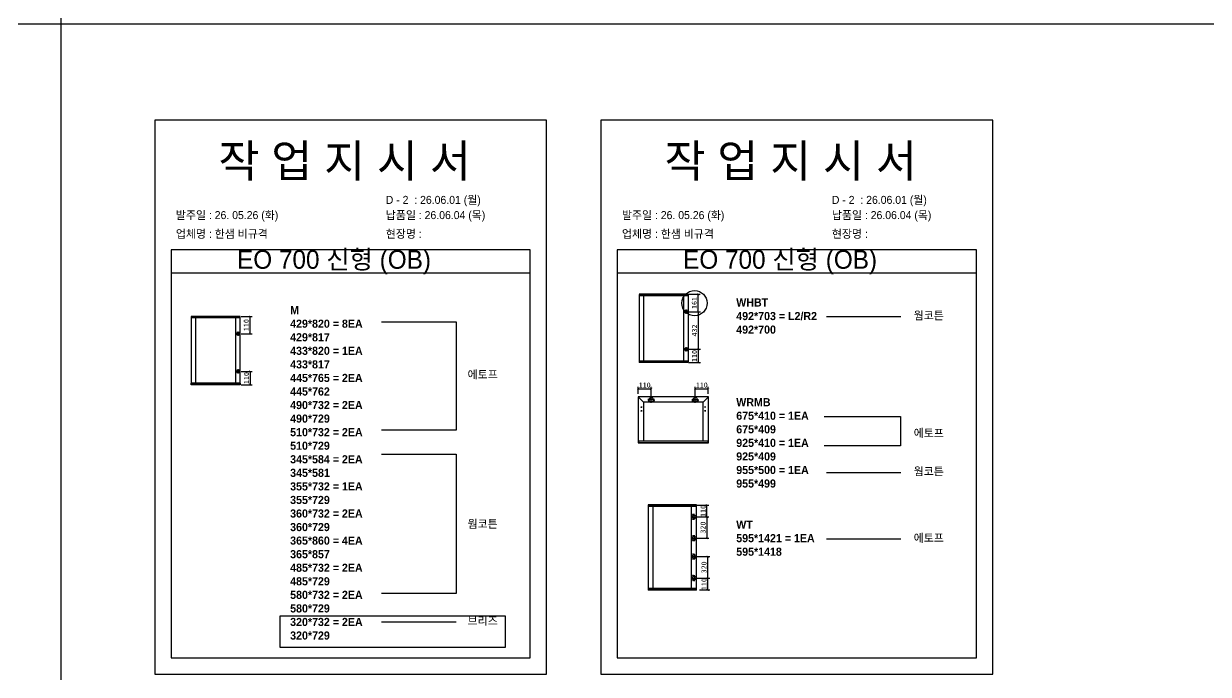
# Model space of a CAD drawing. Header units: millimetres. Extents: x -44117 to 256353, y -2095463 to 65325.
# Drawn here: x 110116 to 115930, y -968941 to -965747 of the extents above; entities that cross this region are included whole.
import ezdxf

# ---------------------------------------------------------------- set-up
doc = ezdxf.new("R2010")
doc.units = ezdxf.units.MM
doc.header["$LTSCALE"] = 10
doc.layers.add('Layer1', color=7, linetype='Continuous', lineweight=70)
doc.styles.add('MtX_Gulim', font='')
doc.styles.get('MtX_Gulim').set_extended_font_data('Gulim', bold=True)
doc.dimstyles.new('ISO-25', dxfattribs={"dimtxt": 2.5, "dimasz": 2.5, "dimexe": 1, "dimexo": 1, "dimtad": 1, "dimtxsty": 'Standard', "dimblk": 'ARCHTICK', "dimcen": 2.5, "dimadec": 0, "dimazin": 0, "dimtfac": 1, "dimtmove": 0, "dimatfit": 3, "dimfxl": 0, "dimarcsym": 0})

# ---------------------------------------------------------------- blocks, each defined once
blk = doc.blocks.new('_ArchTick')
at = {"color": 0, "linetype": 'ByBlock', "const_width": 0.15}
blk.add_lwpolyline([(-0.5, -0.5), (0.5, 0.5)], dxfattribs=at)
blk = doc.blocks.new('*D6592')
at = {"color": 0, "lineweight": -2}
for p, q in [((111183.8, -967183.5), (111237.2, -967183.5)), ((111227.2, -967268.7), (111227.2, -967183.5)), ((111183.8, -967268.7), (111237.2, -967268.7))]:
    blk.add_line(p, q, dxfattribs=at)
at = {"layer": 'Defpoints', "color": 0}
for p in [(111168.8, -967183.5), (111227.2, -967183.5), (111168.8, -967268.7)]:
    blk.add_point(p, dxfattribs=at)
at = {"color": 0, "lineweight": -2, "xscale": 10, "yscale": 10, "zscale": 10}
for p, rotation in [((111227.2, -967183.5), 90), ((111227.2, -967268.7), 270)]:
    blk.add_blockref('_ArchTick', p, dxfattribs=dict(at, rotation=rotation))
at = {"color": 0, "insert": (111208.5, -967226.1), "char_height": 25, "attachment_point": 5, "rotation": 90}
blk.add_mtext('110', dxfattribs=at)
blk = doc.blocks.new('*D6593')
at = {"color": 0, "lineweight": -2}
for p, q in [((111183.8, -967453.4), (111238.1, -967453.4)), ((111228.1, -967453.4), (111228.1, -967518.9)), ((111183.8, -967518.9), (111238.1, -967518.9))]:
    blk.add_line(p, q, dxfattribs=at)
at = {"layer": 'Defpoints', "color": 0}
for p in [(111168.8, -967453.4), (111168.8, -967518.9), (111228.1, -967518.9)]:
    blk.add_point(p, dxfattribs=at)
at = {"color": 0, "lineweight": -2, "xscale": 10, "yscale": 10, "zscale": 10}
for p, rotation in [((111228.1, -967453.4), 90), ((111228.1, -967518.9), 270)]:
    blk.add_blockref('_ArchTick', p, dxfattribs=dict(at, rotation=rotation))
at = {"color": 0, "insert": (111209.4, -967486.1), "char_height": 25, "attachment_point": 5, "rotation": 90}
blk.add_mtext('110', dxfattribs=at)
blk = doc.blocks.new('*D6594')
at = {"color": 0, "lineweight": -2}
for p, q in [((113131.8, -967564.1), (113131.8, -967529.5)), ((113131.8, -967539.5), (113196.3, -967539.5)), ((113196.3, -967576.8), (113196.3, -967529.5))]:
    blk.add_line(p, q, dxfattribs=at)
at = {"layer": 'Defpoints', "color": 0}
for p in [(113196.3, -967539.5), (113131.8, -967579.1), (113196.3, -967591.8)]:
    blk.add_point(p, dxfattribs=at)
at = {"color": 0, "lineweight": -2, "xscale": 10, "yscale": 10, "zscale": 10, "rotation": 180}
blk.add_blockref('_ArchTick', (113131.8, -967539.5), dxfattribs=at)
at = {"color": 0, "lineweight": -2, "xscale": 10, "yscale": 10, "zscale": 10}
blk.add_blockref('_ArchTick', (113196.3, -967539.5), dxfattribs=at)
at = {"color": 0, "insert": (113164.1, -967520.7), "char_height": 25, "attachment_point": 5}
blk.add_mtext('110', dxfattribs=at)
blk = doc.blocks.new('*D6595')
at = {"color": 0, "lineweight": -2}
for p, q in [((113411.9, -967576.8), (113411.9, -967529.5)), ((113411.9, -967539.5), (113476.4, -967539.5)), ((113476.4, -967564.1), (113476.4, -967529.5))]:
    blk.add_line(p, q, dxfattribs=at)
at = {"layer": 'Defpoints', "color": 0}
for p in [(113476.4, -967539.5), (113411.9, -967591.8), (113476.4, -967579.1)]:
    blk.add_point(p, dxfattribs=at)
at = {"color": 0, "lineweight": -2, "xscale": 10, "yscale": 10, "zscale": 10, "rotation": 180}
blk.add_blockref('_ArchTick', (113411.9, -967539.5), dxfattribs=at)
at = {"color": 0, "lineweight": -2, "xscale": 10, "yscale": 10, "zscale": 10}
blk.add_blockref('_ArchTick', (113476.4, -967539.5), dxfattribs=at)
at = {"color": 0, "insert": (113444.1, -967520.7), "char_height": 25, "attachment_point": 5}
blk.add_mtext('110', dxfattribs=at)
blk = doc.blocks.new('*D6596')
at = {"color": 0, "lineweight": -2}
for p, q in [((113421.3, -968109.8), (113479.3, -968109.8)), ((113469.3, -968167.6), (113469.3, -968109.8)), ((113421.3, -968167.6), (113479.3, -968167.6))]:
    blk.add_line(p, q, dxfattribs=at)
at = {"layer": 'Defpoints', "color": 0}
for p in [(113406.3, -968109.8), (113469.3, -968109.8), (113406.3, -968167.6)]:
    blk.add_point(p, dxfattribs=at)
at = {"color": 0, "lineweight": -2, "xscale": 10, "yscale": 10, "zscale": 10}
for p, rotation in [((113469.3, -968109.8), 90), ((113469.3, -968167.6), 270)]:
    blk.add_blockref('_ArchTick', p, dxfattribs=dict(at, rotation=rotation))
at = {"color": 0, "insert": (113450.5, -968138.7), "char_height": 25, "attachment_point": 5, "rotation": 90}
blk.add_mtext('110', dxfattribs=at)
blk = doc.blocks.new('*D6597')
at = {"color": 0, "lineweight": -2}
for p, q in [((113421.3, -968468.2), (113483.8, -968468.2)), ((113473.8, -968526.7), (113473.8, -968468.2)), ((113433, -968526.7), (113483.8, -968526.7))]:
    blk.add_line(p, q, dxfattribs=at)
at = {"layer": 'Defpoints', "color": 0}
for p in [(113406.3, -968468.2), (113473.8, -968468.2), (113418, -968526.7)]:
    blk.add_point(p, dxfattribs=at)
at = {"color": 0, "lineweight": -2, "xscale": 10, "yscale": 10, "zscale": 10}
for p, rotation in [((113473.8, -968468.2), 90), ((113473.8, -968526.7), 270)]:
    blk.add_blockref('_ArchTick', p, dxfattribs=dict(at, rotation=rotation))
at = {"color": 0, "insert": (113455.1, -968497.4), "char_height": 25, "attachment_point": 5, "rotation": 90}
blk.add_mtext('110', dxfattribs=at)
blk = doc.blocks.new('*D6598')
at = {"color": 0, "lineweight": -2}
for p, q in [((113421.3, -968363), (113483.8, -968363)), ((113473.8, -968468.2), (113473.8, -968363)), ((113421.3, -968468.2), (113483.8, -968468.2))]:
    blk.add_line(p, q, dxfattribs=at)
at = {"layer": 'Defpoints', "color": 0}
for p in [(113406.3, -968363), (113473.8, -968363), (113406.3, -968468.2)]:
    blk.add_point(p, dxfattribs=at)
at = {"color": 0, "lineweight": -2, "xscale": 10, "yscale": 10, "zscale": 10}
for p, rotation in [((113473.8, -968363), 90), ((113473.8, -968468.2), 270)]:
    blk.add_blockref('_ArchTick', p, dxfattribs=dict(at, rotation=rotation))
at = {"color": 0, "insert": (113455.1, -968415.6), "char_height": 25, "attachment_point": 5, "rotation": 90}
blk.add_mtext('320', dxfattribs=at)
blk = doc.blocks.new('*D6599')
at = {"color": 0, "lineweight": -2}
for p, q in [((113421.3, -968167.6), (113479.3, -968167.6)), ((113469.3, -968167.6), (113469.3, -968272.8)), ((113421.3, -968272.8), (113479.3, -968272.8))]:
    blk.add_line(p, q, dxfattribs=at)
at = {"layer": 'Defpoints', "color": 0}
for p in [(113406.3, -968167.6), (113406.3, -968272.8), (113469.3, -968272.8)]:
    blk.add_point(p, dxfattribs=at)
at = {"color": 0, "lineweight": -2, "xscale": 10, "yscale": 10, "zscale": 10}
for p, rotation in [((113469.3, -968167.6), 90), ((113469.3, -968272.8), 270)]:
    blk.add_blockref('_ArchTick', p, dxfattribs=dict(at, rotation=rotation))
at = {"color": 0, "insert": (113450.5, -968220.2), "char_height": 25, "attachment_point": 5, "rotation": 90}
blk.add_mtext('320', dxfattribs=at)
blk = doc.blocks.new('*D6600')
at = {"color": 0, "lineweight": -2}
for p, q in [((113383, -967075.2), (113436.4, -967075.2)), ((113426.4, -967160.4), (113426.4, -967075.2)), ((113383, -967160.4), (113436.4, -967160.4))]:
    blk.add_line(p, q, dxfattribs=at)
at = {"layer": 'Defpoints', "color": 0}
for p in [(113368, -967075.2), (113426.4, -967075.2), (113368, -967160.4)]:
    blk.add_point(p, dxfattribs=at)
at = {"color": 0, "lineweight": -2, "xscale": 10, "yscale": 10, "zscale": 10}
for p, rotation in [((113426.4, -967075.2), 90), ((113426.4, -967160.4), 270)]:
    blk.add_blockref('_ArchTick', p, dxfattribs=dict(at, rotation=rotation))
at = {"color": 0, "insert": (113407.6, -967117.8), "char_height": 25, "attachment_point": 5, "rotation": 90}
blk.add_mtext('161', dxfattribs=at)
blk = doc.blocks.new('*D6601')
at = {"color": 0, "lineweight": -2}
for p, q in [((113383, -967345.1), (113437.3, -967345.1)), ((113427.3, -967345.1), (113427.3, -967410.6)), ((113383, -967410.6), (113437.3, -967410.6))]:
    blk.add_line(p, q, dxfattribs=at)
at = {"layer": 'Defpoints', "color": 0}
for p in [(113368, -967345.1), (113368, -967410.6), (113427.3, -967410.6)]:
    blk.add_point(p, dxfattribs=at)
at = {"color": 0, "lineweight": -2, "xscale": 10, "yscale": 10, "zscale": 10}
for p, rotation in [((113427.3, -967345.1), 90), ((113427.3, -967410.6), 270)]:
    blk.add_blockref('_ArchTick', p, dxfattribs=dict(at, rotation=rotation))
at = {"color": 0, "insert": (113408.6, -967377.8), "char_height": 25, "attachment_point": 5, "rotation": 90}
blk.add_mtext('110', dxfattribs=at)
blk = doc.blocks.new('*D6602')
at = {"color": 0, "lineweight": -2}
for p, q in [((113383, -967160.4), (113437.3, -967160.4)), ((113427.3, -967160.4), (113427.3, -967345.1)), ((113383, -967345.1), (113437.3, -967345.1))]:
    blk.add_line(p, q, dxfattribs=at)
at = {"layer": 'Defpoints', "color": 0}
for p in [(113368, -967160.4), (113368, -967345.1), (113427.3, -967345.1)]:
    blk.add_point(p, dxfattribs=at)
at = {"color": 0, "lineweight": -2, "xscale": 10, "yscale": 10, "zscale": 10}
for p, rotation in [((113427.3, -967160.4), 90), ((113427.3, -967345.1), 270)]:
    blk.add_blockref('_ArchTick', p, dxfattribs=dict(at, rotation=rotation))
at = {"color": 0, "insert": (113408.6, -967252.7), "char_height": 25, "attachment_point": 5, "rotation": 90}
blk.add_mtext('432', dxfattribs=at)

msp = doc.modelspace()

# ---------------------------------------------------------------- linework, layer by layer
at = {"color": 1}
for p, q in [((104302.82932, -965746.66128), (196571.97618, -965746.66128)), ((104302.82932, -965746.66128), (196571.97618, -965746.66128)), ((104302.82932, -965746.66128), (196571.97618, -965746.66128)), ((104302.82932, -965746.66128), (196571.97618, -965746.66128)), ((104302.82932, -965746.66128), (196571.97618, -965746.66128)), ((104302.82932, -965746.66128), (196571.97618, -965746.66128)), ((104302.82932, -965746.66128), (196571.97618, -965746.66128)), ((104302.82932, -965746.66128), (196571.97618, -965746.66128)), ((104302.82932, -965746.66128), (196571.97618, -965746.66128)), ((104302.82932, -965746.66128), (196571.97618, -965746.66128)), ((106514.67745, -965746.66128), (198783.82431, -965746.66128)), ((106514.67745, -965746.66128), (198783.82431, -965746.66128)), ((106514.67745, -965746.66128), (198783.82431, -965746.66128)), ((106514.67745, -965746.66128), (198783.82431, -965746.66128)), ((106514.67745, -965746.66128), (198783.82431, -965746.66128)), ((106514.67745, -965746.66128), (198783.82431, -965746.66128)), ((106514.67745, -965746.66128), (198783.82431, -965746.66128)), ((106514.67745, -965746.66128), (198783.82431, -965746.66128)), ((106514.67745, -965746.66128), (198783.82431, -965746.66128)), ((106514.67745, -965746.66128), (198783.82431, -965746.66128))]:
    msp.add_line(p, q, dxfattribs=at)
for p, q in [((112602.84559, -966856.21549), (110839.92199, -966856.21549)), ((114791.98317, -966856.21549), (113029.05957, -966856.21549)), ((112602.84559, -966970.69105), (110839.92199, -966970.69105)), ((114791.98317, -966970.69105), (113029.05957, -966970.69105)), ((113136.96114, -967075.48607), (113136.96114, -967410.3509)), ((113378.39888, -967075.9197), (113136.96114, -967075.9197)), ((113378.39888, -967082.47245), (113136.96114, -967082.47245)), ((113378.15797, -967075.24516), (113137.20205, -967075.24516)), ((113158.40213, -967081.99063), (113158.40213, -967403.36452)), ((113356.71699, -967403.36452), (113356.71699, -967082.47245)), ((113377.19433, -967082.47245), (113377.19433, -967075.24516)), ((113378.39888, -967410.3509), (113378.39888, -967075.48607)), ((110937.80053, -967183.75876), (110937.80053, -967518.6236)), ((111179.23827, -967184.1924), (110937.80053, -967184.1924)), ((111179.23827, -967190.74515), (110937.80053, -967190.74515)), ((111178.99736, -967183.51785), (110938.04144, -967183.51785)), ((110959.24152, -967190.26333), (110959.24152, -967511.63721)), ((111157.55638, -967511.63721), (111157.55638, -967190.74515)), ((111178.03372, -967190.74515), (111178.03372, -967183.51785)), ((111179.23827, -967518.6236), (111179.23827, -967183.75876)), ((113378.39888, -967403.36452), (113136.96114, -967403.36452)), ((113378.39888, -967409.91727), (113136.96114, -967409.91727)), ((113378.15797, -967410.59182), (113137.20205, -967410.59182)), ((113138.16569, -967410.59182), (113138.16569, -967403.36452)), ((113377.19433, -967403.36452), (113377.19433, -967410.59182)), ((111179.23827, -967511.63721), (110937.80053, -967511.63721)), ((111179.23827, -967518.18997), (110937.80053, -967518.18997)), ((111178.99736, -967518.86451), (110938.04144, -967518.86451)), ((110939.00508, -967518.86451), (110939.00508, -967511.63721)), ((111178.03372, -967511.63721), (111178.03372, -967518.86451)), ((113131.52043, -967579.0559), (113131.52043, -967803.39623)), ((113157.86118, -967605.39665), (113131.60712, -967578.84663)), ((113476.40627, -967578.75994), (113131.81639, -967578.75994)), ((113157.86118, -967605.39665), (113157.86118, -967795.40522)), ((113450.36148, -967605.39665), (113157.86118, -967605.39665)), ((113212.47986, -967591.78233), (113180.19303, -967591.78233)), ((113185.38579, -967597.7016), (113180.65038, -967597.7016)), ((113183.01808, -967595.3339), (113183.01808, -967600.06931)), ((113196.33644, -967607.92575), (113196.33644, -967575.63892)), ((113212.02251, -967597.7016), (113207.28709, -967597.7016)), ((113209.6548, -967595.3339), (113209.6548, -967600.06931)), ((113395.74281, -967591.78233), (113428.02964, -967591.78233)), ((113400.93558, -967597.7016), (113396.20017, -967597.7016)), ((113398.56787, -967595.3339), (113398.56787, -967600.06931)), ((113411.88623, -967607.92575), (113411.88623, -967575.63892)), ((113427.5723, -967597.7016), (113422.83688, -967597.7016)), ((113425.20459, -967595.3339), (113425.20459, -967600.06931)), ((113450.36148, -967605.39665), (113476.61554, -967578.84663)), ((113450.36148, -967794.81329), (113450.36148, -967605.39665)), ((113476.70223, -967803.39623), (113476.70223, -967579.0559)), ((113144.83879, -967628.48181), (113150.75806, -967628.48181)), ((113144.83879, -967647.42347), (113150.75806, -967647.42347)), ((113147.79843, -967625.52217), (113147.79843, -967631.44144)), ((113147.79843, -967644.46383), (113147.79843, -967650.3831)), ((113463.38388, -967628.48181), (113457.46461, -967628.48181)), ((113463.38388, -967647.42347), (113457.46461, -967647.42347)), ((113460.42424, -967625.52217), (113460.42424, -967631.44144)), ((113460.42424, -967644.46383), (113460.42424, -967650.3831)), ((113131.52043, -967794.81329), (113476.70223, -967794.81329)), ((113133.00025, -967794.81329), (113133.00025, -967803.69219)), ((113475.22241, -967803.69219), (113475.22241, -967794.81329)), ((113131.52043, -967802.8635), (113476.40627, -967802.8635)), ((113131.81639, -967803.69219), (113476.40627, -967803.69219)), ((113181.06773, -968109.2923), (113181.06773, -968526.50016)), ((113418.06129, -968109.77161), (113181.06773, -968109.77161)), ((113418.06129, -968117.01456), (113181.06773, -968117.01456)), ((113417.79501, -968109.02601), (113181.33401, -968109.02601)), ((113182.39915, -968109.02601), (113182.39915, -968117.01456)), ((113204.76708, -968116.48199), (113204.76708, -968518.7779)), ((113394.09565, -968518.7779), (113394.09565, -968117.01456)), ((113416.72987, -968117.01456), (113416.72987, -968109.02601)), ((113418.06129, -968526.50016), (113418.06129, -968109.2923)), ((113391.82017, -968167.60869), (113420.86935, -968167.60869)), ((113403.68191, -968155.62587), (113399.42135, -968155.62587)), ((113403.68191, -968179.59151), (113399.42135, -968179.59151)), ((113401.55163, -968153.49559), (113401.55163, -968157.75615)), ((113401.55163, -968177.46123), (113401.55163, -968181.72179)), ((113406.34476, -968182.13328), (113406.34476, -968153.08411)), ((113401.55163, -968258.67813), (113401.55163, -968262.93869)), ((113406.34476, -968258.26664), (113406.34476, -968287.31582)), ((113391.82017, -968272.79124), (113420.86935, -968272.79124)), ((113403.68191, -968260.80841), (113399.42135, -968260.80841)), ((113403.68191, -968284.77405), (113399.42135, -968284.77405)), ((113401.55163, -968282.64377), (113401.55163, -968286.90433)), ((113391.82017, -968363.00123), (113420.86935, -968363.00123)), ((113403.68191, -968351.0184), (113399.42135, -968351.0184)), ((113403.68191, -968374.98404), (113399.42135, -968374.98404)), ((113401.55163, -968348.88812), (113401.55163, -968353.14868)), ((113401.55163, -968372.85377), (113401.55163, -968377.11432)), ((113406.34476, -968348.47664), (113406.34476, -968377.52582)), ((113391.82017, -968468.18376), (113420.86935, -968468.18376)), ((113403.68191, -968456.20093), (113399.42135, -968456.20093)), ((113403.68191, -968480.16657), (113399.42135, -968480.16657)), ((113401.55163, -968454.07065), (113401.55163, -968458.33121)), ((113401.55163, -968478.03629), (113401.55163, -968482.29685)), ((113406.34476, -968453.65917), (113406.34476, -968482.70835)), ((113418.06129, -968518.7779), (113181.06773, -968518.7779)), ((113418.06129, -968526.02085), (113181.06773, -968526.02085)), ((113417.79501, -968526.76645), (113181.33401, -968526.76645)), ((113182.39915, -968526.76645), (113182.39915, -968518.7779)), ((113416.72987, -968518.7779), (113416.72987, -968526.76645))]:
    msp.add_line(p, q)
for p in [(110300.49669, 21924.9366), (110300.49669, 14161.07811), (110300.49669, 18584.38997), (110300.49669, 10820.53148), (110300.49669, 18627.87121), (110300.49669, 10864.01272), (110300.49669, 15287.32457), (110300.49669, 7523.46608), (110300.49669, 3746.75115), (110300.49669, 21924.9366), (110300.49669, 14161.07811), (110300.49669, 18584.38997), (110300.49669, 10820.53148), (110300.49669, 18627.87121), (110300.49669, 10864.01272), (110300.49669, 15287.32457), (110300.49669, 7523.46608), (110300.49669, 3746.75115), (110300.49669, 21924.9366), (110300.49669, 14161.07811), (110300.49669, 18584.38997), (110300.49669, 10820.53148), (110300.49669, 18627.87121), (110300.49669, 10864.01272), (110300.49669, 15287.32457), (110300.49669, 7523.46608), (110300.49669, 3746.75115), (110300.49669, 21924.9366), (110300.49669, 14161.07811), (110300.49669, 18584.38997), (110300.49669, 10820.53148), (110300.49669, 18627.87121), (110300.49669, 10864.01272), (110300.49669, 15287.32457), (110300.49669, 7523.46608), (110300.49669, 3746.75115), (110300.49669, 21924.9366), (110300.49669, 14161.07811), (110300.49669, 18584.38997), (110300.49669, 10820.53148), (110300.49669, 18627.87121), (110300.49669, 10864.01272), (110300.49669, 15287.32457), (110300.49669, 7523.46608), (110300.49669, 3746.75115), (110300.49669, 21924.9366), (110300.49669, 14161.07811), (110300.49669, 18584.38997), (110300.49669, 10820.53148), (110300.49669, 18627.87121), (110300.49669, 10864.01272), (110300.49669, 15287.32457), (110300.49669, 7523.46608), (110300.49669, 3746.75115), (110300.49669, 21924.9366), (110300.49669, 14161.07811), (110300.49669, 18584.38997), (110300.49669, 10820.53148), (110300.49669, 18627.87121), (110300.49669, 10864.01272), (110300.49669, 15287.32457), (110300.49669, 7523.46608), (110300.49669, 3746.75115), (110300.49669, 21924.9366), (110300.49669, 14161.07811), (110300.49669, 18584.38997), (110300.49669, 10820.53148), (110300.49669, 18627.87121), (110300.49669, 10864.01272), (110300.49669, 15287.32457), (110300.49669, 7523.46608), (110300.49669, 3746.75115), (110300.49669, 21924.9366), (110300.49669, 14161.07811), (110300.49669, 18584.38997), (110300.49669, 10820.53148), (110300.49669, 18627.87121), (110300.49669, 10864.01272), (110300.49669, 15287.32457), (110300.49669, 7523.46608), (110300.49669, 3746.75115), (110300.49669, 21924.9366), (110300.49669, 14161.07811), (110300.49669, 18584.38997), (110300.49669, 10820.53148), (110300.49669, 18627.87121), (110300.49669, 10864.01272), (110300.49669, 15287.32457), (110300.49669, 7523.46608), (110300.49669, 3746.75115), (110300.49669, 12702.87182), (110300.49669, 4939.01333), (110300.49669, 9362.32519), (110300.49669, 1598.4667), (110300.49669, 9405.80642), (110300.49669, 1641.94794), (110300.49669, 6065.25979), (110300.49669, -1698.5987), (110300.49669, -5475.31363), (110300.49669, 12702.87182), (110300.49669, 4939.01333), (110300.49669, 9362.32519), (110300.49669, 1598.4667), (110300.49669, 9405.80642), (110300.49669, 1641.94794), (110300.49669, 6065.25979), (110300.49669, -1698.5987), (110300.49669, -5475.31363), (110300.49669, 12702.87182), (110300.49669, 4939.01333), (110300.49669, 9362.32519), (110300.49669, 1598.4667), (110300.49669, 9405.80642), (110300.49669, 1641.94794), (110300.49669, 6065.25979), (110300.49669, -1698.5987), (110300.49669, -5475.31363), (110300.49669, 12702.87182), (110300.49669, 4939.01333), (110300.49669, 9362.32519), (110300.49669, 1598.4667), (110300.49669, 9405.80642), (110300.49669, 1641.94794), (110300.49669, 6065.25979), (110300.49669, -1698.5987), (110300.49669, -5475.31363), (110300.49669, 12702.87182), (110300.49669, 4939.01333), (110300.49669, 9362.32519), (110300.49669, 1598.4667), (110300.49669, 9405.80642), (110300.49669, 1641.94794), (110300.49669, 6065.25979), (110300.49669, -1698.5987), (110300.49669, -5475.31363)]:
    msp.add_xline(p, (0, 1), dxfattribs=at)
for points in [[(110759.78909, -968940.62113), (112682.97849, -968940.62113), (112682.97849, -966220.68185), (110759.78909, -966220.68185)], [(112948.92667, -968940.62113), (114872.11606, -968940.62113), (114872.11606, -966220.68185), (112948.92667, -966220.68185)], [(111375.79892, -968653.47366), (112478.96627, -968653.47366), (112478.96627, -968809.38168), (111375.79892, -968809.38168)]]:
    msp.add_lwpolyline(points, close=True)
for points in [[(110839.92199, -966856.21549), (110839.92199, -968860.48824), (112602.84559, -968860.48824), (112602.84559, -966856.21549)], [(113029.05957, -966856.21549), (113029.05957, -968860.48824), (114791.98317, -968860.48824), (114791.98317, -966856.21549)], [(111872.09468, -967209.47164), (112238.71475, -967209.47164), (112238.71475, -967742.3936), (111872.09468, -967742.3936)], [(114056.80918, -967184.57776), (114420.56278, -967184.57776)], [(114045.63476, -967674.89303), (114420.27169, -967674.89303), (114420.27169, -967819.76495), (114045.63476, -967819.76495)], [(111872.09468, -967859.56084), (112238.71475, -967859.56084), (112238.71475, -968543.66633), (111872.09468, -968543.66633)], [(114056.80918, -967949.8576), (114420.56278, -967949.8576)], [(114056.80918, -968274.90958), (114420.56278, -968274.90958)], [(111872.09468, -968683.5111), (112238.71475, -968683.5111)]]:
    msp.add_lwpolyline(points)
msp.add_circle((113408.67931, -967118.4548), 61.63689, dxfattribs=at)
for centre, radius in [((113183.01808, -967597.7016), 0.94708), ((113196.33644, -967591.78233), 10.35872), ((113209.6548, -967597.7016), 0.94708), ((113398.56787, -967597.7016), 0.94708), ((113411.88623, -967591.78233), 10.35872), ((113425.20459, -967597.7016), 0.94708), ((113147.79843, -967628.48181), 0.88789), ((113147.79843, -967647.42347), 0.88789), ((113460.42424, -967628.48181), 0.88789), ((113460.42424, -967647.42347), 0.88789), ((113406.34476, -968167.60869), 9.31997), ((113401.55163, -968155.62587), 0.85211), ((113401.55163, -968179.59151), 0.85211), ((113401.55163, -968260.80841), 0.85211), ((113406.34476, -968272.79124), 9.31997), ((113401.55163, -968284.77405), 0.85211), ((113406.34476, -968363.00123), 9.31997), ((113401.55163, -968351.0184), 0.85211), ((113401.55163, -968374.98404), 0.85211), ((113406.34476, -968468.18376), 9.31997), ((113401.55163, -968456.20093), 0.85211), ((113401.55163, -968480.16657), 0.85211)]:
    msp.add_circle(centre, radius)
for centre, radius, start, end in [((113378.15797, -967075.48607), 0.24091, 0, 90), ((111178.99736, -967183.75876), 0.24091, 0, 90), ((113137.20205, -967410.35091), 0.24091, 180, 270), ((113378.15797, -967410.35091), 0.24091, 270, 0), ((110938.04144, -967518.6236), 0.24091, 180, 270), ((111178.99736, -967518.6236), 0.24091, 270, 0), ((113131.81639, -967579.0559), 0.29596, 90, 180), ((113476.40627, -967579.0559), 0.29596, 0, 90), ((113131.81639, -967803.39623), 0.29596, 180, 270), ((113476.40627, -967803.39623), 0.29596, 270, 0), ((113181.33401, -968109.2923), 0.26628, 90, 180), ((113417.79501, -968109.2923), 0.26628, 0, 90), ((113181.33401, -968526.50017), 0.26628, 180, 270), ((113417.79501, -968526.50017), 0.26628, 270, 0)]:
    msp.add_arc(centre, radius, start, end)
at = {"layer": 'Layer1'}
for p, q in [((113367.97939, -967151.52183), (113367.97939, -967169.27985)), ((111168.81878, -967259.79452), (111168.81878, -967277.55254)), ((113367.97939, -967353.9602), (113367.97939, -967336.20218)), ((111168.81878, -967462.23289), (111168.81878, -967444.47487))]:
    msp.add_line(p, q, dxfattribs=at)
for points in [[(113376.8584, -967160.40084), (113359.10038, -967160.40084)], [(111177.69779, -967268.67353), (111159.93977, -967268.67353)], [(113376.8584, -967345.08119), (113359.10038, -967345.08119)], [(111177.69779, -967453.35388), (111159.93977, -967453.35388)]]:
    msp.add_lwpolyline(points, close=True, dxfattribs=at)
for centre in [(113367.97939, -967160.40084), (111168.81878, -967268.67353), (113367.97939, -967345.08119), (111168.81878, -967453.35388)]:
    msp.add_circle(centre, 5.91934, dxfattribs=at)

# ---------------------------------------------------------------- texts
at = {"linetype": 'Continuous', "style": 'MtX_Gulim'}
for s, p in [('웜코튼', (114484.28569, -967198.97798)), ('에토프', (112294.99381, -967488.79298)), ('에토프', (114484.28569, -967776.0166)), ('웜코튼', (114484.28569, -967964.25782)), ('웜코튼', (112294.99381, -968222.03313)), ('에토프', (114484.28569, -968290.98551)), ('브리즈', (112294.99381, -968698.26126))]:
    msp.add_text(s, height=39.271262, dxfattribs=at).set_placement(p)
at = {"attachment_point": 1}
for s, width, gutter_width, heights, insert, char_height in [('{\\fGulim|b0|i0|c129|p50;작 업 지 시 서}', 3786.0728481, 14.30944, [-178.40505], (111072.08598, -966339.92247), 160.2657825), ('{\\fGulim|b0|i0|c129|p50;작 업 지 시 서}', 3786.0728481, 14.30944, [-178.40505], (113261.22356, -966339.92247), 160.2657825), ('\\pt11;{\\fGulim|b0|i0|c129|p50;발주일 : 26. 05.26 (화)}', 3786.0728481, 14.30944, [39.49878], (110863.24309, -966666.66618), 39.2651167), ('{\\fGulim|b0|i0|c129|p50;납품일 : 26.06.04 (목)}', 3786.0728481, 14.30944, [40.16974], (111893.49792, -966666.66618), 39.2651167), ('\\pt11;{\\fGulim|b0|i0|c129|p50;발주일 : 26. 05.26 (화)}', 3786.0728481, 14.30944, [39.49878], (113052.38067, -966666.66618), 39.2651167), ('{\\fGulim|b0|i0|c129|p50;납품일 : 26.06.04 (목)}', 3786.0728481, 14.30944, [40.16974], (114082.6355, -966666.66618), 39.2651167), ('{\\fGulim|b0|i0|c129|p50;업체명 : 한샘 비규격}', 3786.0728481, 14.30944, [41.34032], (110863.24309, -966758.9978), 39.2651167), ('{\\fGulim|b0|i0|c129|p50;현장명 :}', 3786.0728481, 14.30944, [45.21037], (111893.49792, -966758.9978), 39.2651167), ('{\\fGulim|b0|i0|c129|p50;업체명 : 한샘 비규격}', 3786.0728481, 14.30944, [41.34032], (113052.38067, -966758.9978), 39.2651167), ('{\\fGulim|b0|i0|c129|p50;현장명 :}', 3786.0728481, 14.30944, [45.21037], (114082.6355, -966758.9978), 39.2651167), ('{\\fGulim|b0|i0|c129|p50;EO 700 신형 (OB)}', 2155.3243433, 8.14604, [-114.80382], (111163.48568, -966858.5094), 91.2356303), ('{\\fGulim|b0|i0|c129|p50;EO 700 신형 (OB)}', 2155.3243433, 8.14604, [-114.80382], (113352.62326, -966858.5094), 91.2356303), ('{\\f굴림|b1|i0|c129|p50;WHBT\\P492*703 = L2/R2\\P\\C1;492*700}', 12072.7918459, 155.2668, [-177.97589], (113613.45716, -967095.3545), 39.9257485), ('{\\f굴림|b1|i0|c129|p50;M\\P429*820 = 8EA\\P\\C1;429*817\\P\\C256;433*820 = 1EA\\P\\C1;433*817\\P\\C256;445*765 = 2EA\\P\\C1;445*762\\P\\C256;490*732 = 2EA\\P\\C1;490*729\\P\\C256;510*732 = 2EA\\P\\C1;510*729\\P\\C256;345*584 = 2EA\\P\\C1;345*581\\P\\C256;355*732 = 1EA\\P\\C1;355*729\\P\\C256;360*732 = 2EA\\P\\C1;360*729\\P\\C256;365*860 = 4EA\\P\\C1;365*857\\P\\C256;485*732 = 2EA\\P\\C1;485*729\\P\\C256;580*732 = 2EA\\P\\C1;580*729\\P\\C256;320*732 = 2EA\\P\\C1;320*729}', 12072.7918459, 155.2668, [-1640.17721], (111424.16528, -967132.86289), 39.9257485), ('{\\f굴림|b1|i0|c129|p50;WRMB\\P675*410 = 1EA\\P\\C1;675*409\\P\\C256;925*410 = 1EA\\P\\C1;925*409\\P\\C256;955*500 = 1EA\\P\\C1;955*499}', 12072.7918459, 155.2668, [-440.92602], (113613.45716, -967584.73177), 39.9257485), ('{\\f굴림|b1|i0|c129|p50;WT\\P595*1421 = 1EA\\P\\C1;595*1418}', 12072.7918459, 155.2668, [-174.38468], (113613.45716, -968185.68632), 39.9257485)]:
    msp.add_mtext_dynamic_manual_height_columns(s, width=width, gutter_width=gutter_width, heights=heights, dxfattribs=dict(at, insert=insert, char_height=char_height))
at = {"color": 1, "char_height": 39.2651167, "attachment_point": 1}
for insert in [(111893.49792, -966591.9909), (114082.6355, -966591.9909)]:
    msp.add_mtext_dynamic_manual_height_columns('{\\fGulim|b0|i0|c129|p50;D - 2  : 26.06.01 (월)}', width=3786.0728481, gutter_width=14.30944, heights=[40.16974], dxfattribs=dict(at, insert=insert))

# ---------------------------------------------------------------- dimensions: what is measured, and where the dimension line sits
for base, p1, p2, text, picture, middle in [((113426.36875, -967075.24516), (113367.97939, -967160.40084), (113367.97939, -967075.24516), '161', '*D6600', (113407.61875, -967117.823)), ((113427.30264, -967345.08119), (113367.97939, -967160.40084), (113367.97939, -967345.08119), '432', '*D6602', (113408.55264, -967252.74101)), ((111227.20814, -967183.51785), (111168.81878, -967268.67353), (111168.81878, -967183.51785), '110', '*D6592', (111208.45814, -967226.09569)), ((113427.30264, -967410.59182), (113367.97939, -967345.08119), (113367.97939, -967410.59182), '110', '*D6601', (113408.55264, -967377.8365)), ((111228.14203, -967518.86451), (111168.81878, -967453.35388), (111168.81878, -967518.86451), '110', '*D6593', (111209.39203, -967486.1092)), ((113469.2699, -968272.79124), (113406.34476, -968167.60869), (113406.34476, -968272.79124), '320', '*D6599', (113450.5199, -968220.19997)), ((113473.84136, -968363.00123), (113406.34476, -968468.18376), (113406.34476, -968363.00123), '320', '*D6598', (113455.09136, -968415.5925)), ((113473.84136, -968468.18376), (113417.9833, -968526.68846), (113406.34476, -968468.18376), '110', '*D6597', (113455.09136, -968497.43611))]:
    dim = msp.add_linear_dim(base=base, p1=p1, p2=p2, angle=90, text=text, dimstyle='ISO-25', override={"dimscale": 10, "dimasz": 1, "dimexo": 1.5, "dimtxsty": 'Standard'})
    dim.commit()
    dim.dimension.update_dxf_attribs({"geometry": picture, "text_midpoint": middle})
for base, p1, p2, picture, middle in [((113196.33645, -967539.4755), (113131.81639, -967579.0559), (113196.33645, -967591.78233), '*D6594', (113164.07642, -967520.7255)), ((113476.40627, -967539.4755), (113411.88622, -967591.78233), (113476.40627, -967579.0559), '*D6595', (113444.14625, -967520.7255))]:
    dim = msp.add_linear_dim(base=base, p1=p1, p2=p2, text='110', dimstyle='ISO-25', override={"dimscale": 10, "dimasz": 1, "dimexo": 1.5, "dimtxsty": 'Standard'})
    dim.commit()
    dim.dimension.update_dxf_attribs({"geometry": picture, "text_midpoint": middle})
dim = msp.add_linear_dim(base=(113469.2699, -968109.77161), p1=(113406.34476, -968167.60869), p2=(113406.34476, -968109.77161), angle=90, text='110', dimstyle='ISO-25', override={"dimscale": 10, "dimasz": 1, "dimexo": 1.5, "dimtxsty": 'Standard'})
dim.commit()
dim.dimension.update_dxf_attribs({"geometry": '*D6596', "text_midpoint": (113469.2699, -968138.69015), "dimtype": 160})

doc.saveas('drawing.dxf')
